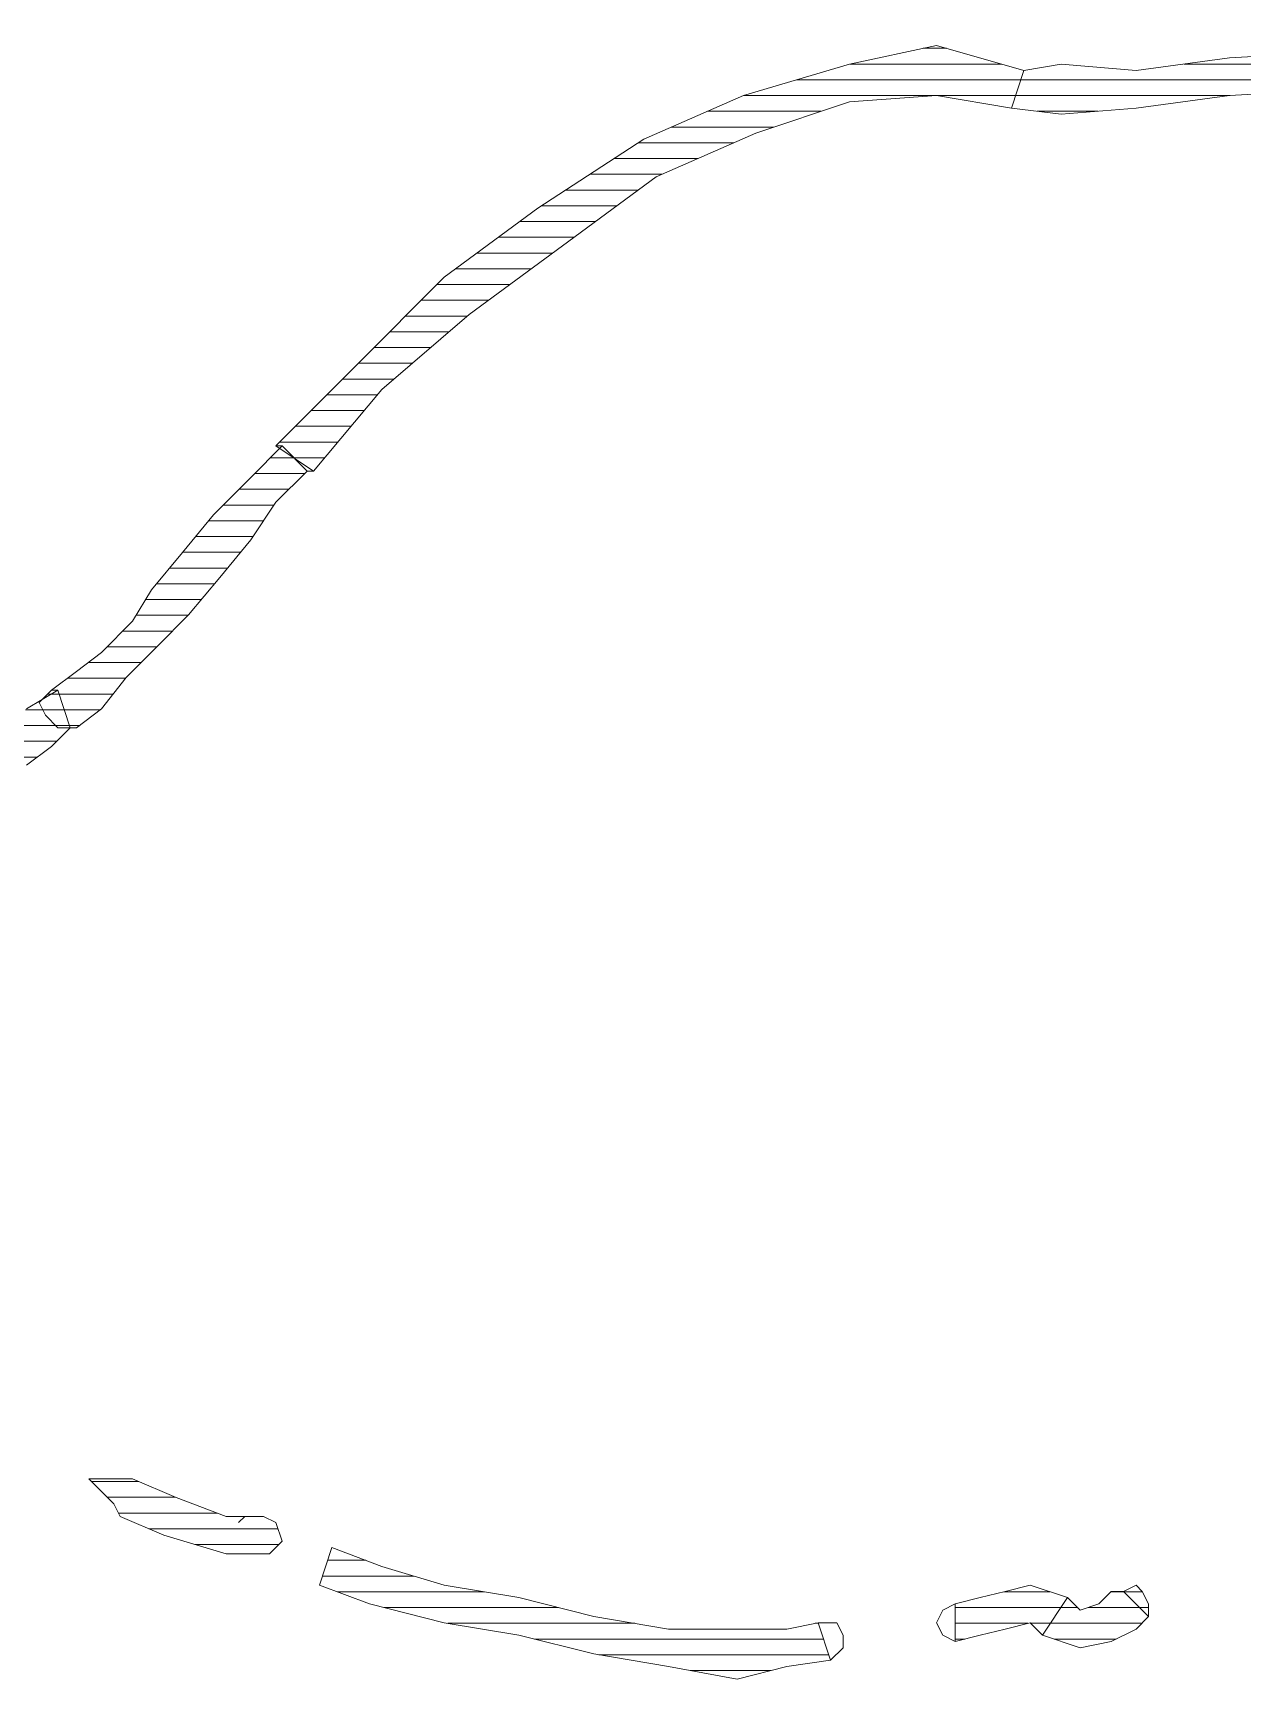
# Model space of a CAD drawing. Header units: centimetres. Extents: x 54005 to 61405, y 90310 to 94744.
# Drawn here: x 56840.96 to 56850.56, y 91958.4 to 91971.47 of the extents above; entities that cross this region are included whole.
import ezdxf

# ---------------------------------------------------------------- set-up
doc = ezdxf.new("R2010")
doc.units = ezdxf.units.CM
doc.header["$LTSCALE"] = 25
doc.layers.get('0').update_dxf_attribs({"lineweight": 0})
doc.layers.add('ÖLCULENDIRME', color=115, linetype='Continuous', lineweight=5)
pattern_1 = [(360, (-5108.51305, -673.59423), (1e-16, 0.125), [25])]

# ---------------------------------------------------------------- blocks, each defined once
blk = doc.blocks.new('by')
at = {"ltscale": 30}
h = blk.add_hatch(dxfattribs=at)
h.set_pattern_fill('DC_LINES', color=256, scale=0.1, style=0)
h.set_pattern_definition(pattern_1)
edge = h.paths.add_edge_path(flags=0)
edge.add_line((6405.702, 2209.01), (6406.049, 2209.06))
edge.add_line((6406.049, 2209.06), (6406.444, 2209.159))
edge.add_line((6406.444, 2209.159), (6406.988, 2209.06))
edge.add_line((6406.988, 2209.06), (6407.582, 2208.96))
edge.add_line((6407.582, 2208.96), (6408.176, 2208.811))
edge.add_line((6408.176, 2208.811), (6408.769, 2208.712))
edge.add_line((6408.769, 2208.712), (6409.363, 2208.563))
edge.add_line((6409.363, 2208.563), (6409.759, 2208.414))
edge.add_line((6409.759, 2208.414), (6409.66, 2208.116))
edge.add_line((6409.66, 2208.116), (6409.264, 2208.265))
edge.add_line((6409.264, 2208.265), (6408.769, 2208.414))
edge.add_line((6408.769, 2208.414), (6408.176, 2208.513))
edge.add_line((6408.176, 2208.513), (6407.582, 2208.662))
edge.add_line((6407.582, 2208.662), (6406.988, 2208.762))
edge.add_line((6406.988, 2208.762), (6406.444, 2208.762))
edge.add_line((6406.444, 2208.762), (6406.049, 2208.762))
edge.add_line((6406.049, 2208.762), (6405.801, 2208.712))
h = blk.add_hatch(dxfattribs=at)
h.set_pattern_fill('DC_LINES', color=256, scale=0.1, style=0)
h.set_pattern_definition(pattern_1)
edge = h.paths.add_edge_path(flags=0)
edge.add_line((6403.178, 2208.662), (6403.277, 2208.762))
edge.add_line((6403.277, 2208.762), (6403.475, 2208.861))
edge.add_line((6403.475, 2208.861), (6403.722, 2208.911))
edge.add_line((6403.722, 2208.911), (6404.019, 2208.811))
edge.add_line((6404.019, 2208.811), (6403.822, 2208.513))
edge.add_line((6403.822, 2208.513), (6403.722, 2208.613))
edge.add_line((6403.722, 2208.613), (6403.574, 2208.563))
edge.add_line((6403.574, 2208.563), (6403.475, 2208.464))
edge.add_line((6403.475, 2208.464), (6403.377, 2208.464))
h = blk.add_hatch(dxfattribs=at)
h.set_pattern_fill('DC_LINES', color=256, scale=0.1, style=0)
h.set_pattern_definition(pattern_1)
edge = h.paths.add_edge_path(flags=0)
edge.add_line((6404.019, 2208.811), (6404.119, 2208.712))
edge.add_line((6404.119, 2208.712), (6404.316, 2208.762))
edge.add_line((6404.316, 2208.762), (6404.514, 2208.811))
edge.add_line((6404.514, 2208.811), (6404.713, 2208.861))
edge.add_line((6404.713, 2208.861), (6404.713, 2208.563))
edge.add_line((6404.713, 2208.563), (6404.514, 2208.513))
edge.add_line((6404.514, 2208.513), (6404.316, 2208.464))
edge.add_line((6404.316, 2208.464), (6404.119, 2208.414))
edge.add_line((6404.119, 2208.414), (6403.822, 2208.513))
h = blk.add_hatch(dxfattribs=at)
h.set_pattern_fill('DC_LINES', color=256, scale=0.1, style=0)
h.set_pattern_definition(pattern_1)
edge = h.paths.add_edge_path(flags=0)
edge.add_line((6403.377, 2208.464), (6403.277, 2208.414))
edge.add_line((6403.277, 2208.414), (6403.228, 2208.464))
edge.add_line((6403.228, 2208.464), (6403.178, 2208.563))
edge.add_line((6403.178, 2208.563), (6403.178, 2208.662))
h = blk.add_hatch(dxfattribs=at)
h.set_pattern_fill('DC_LINES', color=256, scale=0.1, style=0)
h.set_pattern_definition(pattern_1)
edge = h.paths.add_edge_path(flags=0)
edge.add_line((6410.105, 2208.116), (6410.155, 2208.166))
edge.add_line((6410.155, 2208.166), (6410.501, 2208.166))
edge.add_line((6410.501, 2208.166), (6410.996, 2208.017))
edge.add_line((6410.996, 2208.017), (6411.342, 2207.868))
edge.add_line((6411.342, 2207.868), (6411.391, 2207.768))
edge.add_line((6411.391, 2207.768), (6411.59, 2207.57))
edge.add_line((6411.59, 2207.57), (6411.243, 2207.57))
edge.add_line((6411.243, 2207.57), (6410.897, 2207.719))
edge.add_line((6410.897, 2207.719), (6410.501, 2207.868))
edge.add_line((6410.501, 2207.868), (6410.352, 2207.868))
edge.add_line((6410.352, 2207.868), (6410.402, 2207.917))
edge.add_line((6410.402, 2207.917), (6410.352, 2207.868))
edge.add_line((6410.352, 2207.868), (6410.204, 2207.868))
edge.add_line((6410.204, 2207.868), (6410.105, 2207.917))
edge.add_line((6410.105, 2207.917), (6410.055, 2208.066))
edge.add_line((6410.055, 2208.066), (6410.155, 2208.166))
h = blk.add_hatch(dxfattribs=at)
h.set_pattern_fill('DC_LINES', color=256, scale=0.1, style=0)
h.set_pattern_definition(pattern_1)
edge = h.paths.add_edge_path(flags=0)
edge.add_line((6413.42, 2203.099), (6413.271, 2202.801))
edge.add_line((6413.271, 2202.801), (6413.123, 2202.552))
edge.add_line((6413.123, 2202.552), (6412.974, 2202.304))
edge.add_line((6412.974, 2202.304), (6412.727, 2202.056))
edge.add_line((6412.727, 2202.056), (6412.529, 2201.857))
edge.add_line((6412.529, 2201.857), (6412.282, 2201.609))
edge.add_line((6412.282, 2201.609), (6412.084, 2201.46))
edge.add_line((6412.084, 2201.46), (6411.837, 2201.311))
edge.add_line((6411.837, 2201.311), (6411.738, 2201.609))
edge.add_line((6411.738, 2201.609), (6411.886, 2201.758))
edge.add_line((6411.886, 2201.758), (6412.084, 2201.907))
edge.add_line((6412.084, 2201.907), (6412.332, 2202.056))
edge.add_line((6412.332, 2202.056), (6412.529, 2202.254))
edge.add_line((6412.529, 2202.254), (6412.677, 2202.503))
edge.add_line((6412.677, 2202.503), (6412.826, 2202.751))
edge.add_line((6412.826, 2202.751), (6412.974, 2203))
edge.add_line((6412.974, 2203), (6413.123, 2203.198))
h = blk.add_hatch(dxfattribs=at)
h.set_pattern_fill('DC_LINES', color=256, scale=0.1, style=0)
h.set_pattern_definition(pattern_1)
edge = h.paths.add_edge_path(flags=0)
edge.add_line((6413.42, 2203.099), (6413.271, 2202.801))
edge.add_line((6413.271, 2202.801), (6413.123, 2202.552))
edge.add_line((6413.123, 2202.552), (6412.974, 2202.304))
edge.add_line((6412.974, 2202.304), (6412.727, 2202.056))
edge.add_line((6412.727, 2202.056), (6412.529, 2201.857))
edge.add_line((6412.529, 2201.857), (6412.282, 2201.609))
edge.add_line((6412.282, 2201.609), (6412.084, 2201.46))
edge.add_line((6412.084, 2201.46), (6411.837, 2201.311))
edge.add_line((6411.837, 2201.311), (6411.738, 2201.609))
edge.add_line((6411.738, 2201.609), (6411.886, 2201.758))
edge.add_line((6411.886, 2201.758), (6412.084, 2201.907))
edge.add_line((6412.084, 2201.907), (6412.332, 2202.056))
edge.add_line((6412.332, 2202.056), (6412.529, 2202.254))
edge.add_line((6412.529, 2202.254), (6412.677, 2202.503))
edge.add_line((6412.677, 2202.503), (6412.826, 2202.751))
edge.add_line((6412.826, 2202.751), (6412.974, 2203))
edge.add_line((6412.974, 2203), (6413.123, 2203.198))
h = blk.add_hatch(dxfattribs=at)
h.set_pattern_fill('DC_LINES', color=256, scale=0.1, style=0)
h.set_pattern_definition(pattern_1)
edge = h.paths.add_edge_path(flags=0)
edge.add_line((6411.837, 2201.311), (6411.886, 2201.311))
edge.add_line((6411.886, 2201.311), (6411.688, 2201.162))
edge.add_line((6411.688, 2201.162), (6411.49, 2201.013))
edge.add_line((6411.49, 2201.013), (6411.243, 2200.764))
edge.add_line((6411.243, 2200.764), (6411.094, 2200.516))
edge.add_line((6411.094, 2200.516), (6410.847, 2200.218))
edge.add_line((6410.847, 2200.218), (6410.6, 2199.92))
edge.add_line((6410.6, 2199.92), (6410.303, 2199.622))
edge.add_line((6410.303, 2199.622), (6410.055, 2199.373))
edge.add_line((6410.055, 2199.373), (6409.858, 2199.572))
edge.add_line((6409.858, 2199.572), (6410.105, 2199.82))
edge.add_line((6410.105, 2199.82), (6410.303, 2200.118))
edge.add_line((6410.303, 2200.118), (6410.551, 2200.416))
edge.add_line((6410.551, 2200.416), (6410.798, 2200.714))
edge.add_line((6410.798, 2200.714), (6411.045, 2200.963))
edge.add_line((6411.045, 2200.963), (6411.293, 2201.211))
edge.add_line((6411.293, 2201.211), (6411.49, 2201.46))
edge.add_line((6411.49, 2201.46), (6411.688, 2201.609))
edge.add_line((6411.688, 2201.609), (6411.738, 2201.609))
h = blk.add_hatch(dxfattribs=at)
h.set_pattern_fill('DC_LINES', color=256, scale=0.1, style=0)
h.set_pattern_definition(pattern_1)
edge = h.paths.add_edge_path(flags=0)
edge.add_line((6411.837, 2201.311), (6411.886, 2201.311))
edge.add_line((6411.886, 2201.311), (6411.688, 2201.162))
edge.add_line((6411.688, 2201.162), (6411.49, 2201.013))
edge.add_line((6411.49, 2201.013), (6411.243, 2200.764))
edge.add_line((6411.243, 2200.764), (6411.094, 2200.516))
edge.add_line((6411.094, 2200.516), (6410.847, 2200.218))
edge.add_line((6410.847, 2200.218), (6410.6, 2199.92))
edge.add_line((6410.6, 2199.92), (6410.303, 2199.622))
edge.add_line((6410.303, 2199.622), (6410.055, 2199.373))
edge.add_line((6410.055, 2199.373), (6409.858, 2199.572))
edge.add_line((6409.858, 2199.572), (6410.105, 2199.82))
edge.add_line((6410.105, 2199.82), (6410.303, 2200.118))
edge.add_line((6410.303, 2200.118), (6410.551, 2200.416))
edge.add_line((6410.551, 2200.416), (6410.798, 2200.714))
edge.add_line((6410.798, 2200.714), (6411.045, 2200.963))
edge.add_line((6411.045, 2200.963), (6411.293, 2201.211))
edge.add_line((6411.293, 2201.211), (6411.49, 2201.46))
edge.add_line((6411.49, 2201.46), (6411.688, 2201.609))
edge.add_line((6411.688, 2201.609), (6411.738, 2201.609))
edge.add_line((6411.738, 2201.609), (6411.688, 2201.609))
edge.add_line((6411.688, 2201.609), (6411.837, 2201.609))
edge.add_line((6411.837, 2201.609), (6411.935, 2201.509))
edge.add_line((6411.935, 2201.509), (6411.985, 2201.41))
edge.add_line((6411.985, 2201.41), (6411.886, 2201.311))
h = blk.add_hatch(dxfattribs=at)
h.set_pattern_fill('DC_LINES', color=256, scale=0.1, style=0)
h.set_pattern_definition(pattern_1)
edge = h.paths.add_edge_path(flags=0)
edge.add_line((6404.267, 2196.691), (6404.861, 2196.592))
edge.add_line((6404.861, 2196.592), (6405.553, 2196.641))
edge.add_line((6405.553, 2196.641), (6406.296, 2196.89))
edge.add_line((6406.296, 2196.89), (6407.088, 2197.237))
edge.add_line((6407.088, 2197.237), (6407.829, 2197.784))
edge.add_line((6407.829, 2197.784), (6408.571, 2198.33))
edge.add_line((6408.571, 2198.33), (6409.264, 2198.926))
edge.add_line((6409.264, 2198.926), (6409.808, 2199.572))
edge.add_line((6409.808, 2199.572), (6410.105, 2199.373))
edge.add_line((6410.105, 2199.373), (6409.462, 2198.728))
edge.add_line((6409.462, 2198.728), (6408.769, 2198.032))
edge.add_line((6408.769, 2198.032), (6408.027, 2197.486))
edge.add_line((6408.027, 2197.486), (6407.186, 2196.939))
edge.add_line((6407.186, 2196.939), (6406.394, 2196.592))
edge.add_line((6406.394, 2196.592), (6405.553, 2196.343))
edge.add_line((6405.553, 2196.343), (6404.861, 2196.194))
edge.add_line((6404.861, 2196.194), (6404.168, 2196.393))
h = blk.add_hatch(dxfattribs=at)
h.set_pattern_fill('DC_LINES', color=256, scale=0.1, style=0)
h.set_pattern_definition(pattern_1)
edge = h.paths.add_edge_path(flags=0)
edge.add_line((6410.055, 2199.373), (6410.105, 2199.373))
edge.add_line((6410.105, 2199.373), (6409.462, 2198.728))
edge.add_line((6409.462, 2198.728), (6408.769, 2198.032))
edge.add_line((6408.769, 2198.032), (6408.027, 2197.486))
edge.add_line((6408.027, 2197.486), (6407.186, 2196.939))
edge.add_line((6407.186, 2196.939), (6406.394, 2196.592))
edge.add_line((6406.394, 2196.592), (6405.553, 2196.343))
edge.add_line((6405.553, 2196.343), (6404.861, 2196.194))
edge.add_line((6404.861, 2196.194), (6404.168, 2196.393))
edge.add_line((6404.168, 2196.393), (6404.267, 2196.691))
edge.add_line((6404.267, 2196.691), (6404.861, 2196.592))
edge.add_line((6404.861, 2196.592), (6405.553, 2196.641))
edge.add_line((6405.553, 2196.641), (6406.296, 2196.89))
edge.add_line((6406.296, 2196.89), (6407.088, 2197.237))
edge.add_line((6407.088, 2197.237), (6407.829, 2197.784))
edge.add_line((6407.829, 2197.784), (6408.571, 2198.33))
edge.add_line((6408.571, 2198.33), (6409.264, 2198.926))
edge.add_line((6409.264, 2198.926), (6409.808, 2199.572))
edge.add_line((6409.808, 2199.572), (6409.858, 2199.572))
h = blk.add_hatch(dxfattribs=at)
h.set_pattern_fill('DC_LINES', color=256, scale=0.1, style=0)
h.set_pattern_definition(pattern_1)
edge = h.paths.add_edge_path(flags=0)
edge.add_line((6398.578, 2196.492), (6398.627, 2196.492))
edge.add_line((6398.627, 2196.492), (6399.122, 2196.492))
edge.add_line((6399.122, 2196.492), (6399.814, 2196.492))
edge.add_line((6399.814, 2196.492), (6400.705, 2196.443))
edge.add_line((6400.705, 2196.443), (6401.645, 2196.542))
edge.add_line((6401.645, 2196.542), (6402.535, 2196.592))
edge.add_line((6402.535, 2196.592), (6403.277, 2196.691))
edge.add_line((6403.277, 2196.691), (6403.871, 2196.741))
edge.add_line((6403.871, 2196.741), (6404.267, 2196.691))
edge.add_line((6404.267, 2196.691), (6404.168, 2196.393))
edge.add_line((6404.168, 2196.393), (6403.871, 2196.343))
edge.add_line((6403.871, 2196.343), (6403.277, 2196.393))
edge.add_line((6403.277, 2196.393), (6402.535, 2196.293))
edge.add_line((6402.535, 2196.293), (6401.645, 2196.244))
edge.add_line((6401.645, 2196.244), (6400.705, 2196.144))
edge.add_line((6400.705, 2196.144), (6399.814, 2196.095))
edge.add_line((6399.814, 2196.095), (6399.122, 2196.095))
edge.add_line((6399.122, 2196.095), (6398.528, 2196.194))
edge.add_line((6398.528, 2196.194), (6398.578, 2196.194))
h = blk.add_hatch(dxfattribs=at)
h.set_pattern_fill('DC_LINES', color=256, scale=0.1, style=0)
h.set_pattern_definition(pattern_1)
edge = h.paths.add_edge_path(flags=0)
edge.add_line((6404.168, 2196.393), (6403.871, 2196.343))
edge.add_line((6403.871, 2196.343), (6403.277, 2196.393))
edge.add_line((6403.277, 2196.393), (6402.535, 2196.293))
edge.add_line((6402.535, 2196.293), (6401.645, 2196.244))
edge.add_line((6401.645, 2196.244), (6400.705, 2196.144))
edge.add_line((6400.705, 2196.144), (6399.814, 2196.095))
edge.add_line((6399.814, 2196.095), (6399.122, 2196.095))
edge.add_line((6399.122, 2196.095), (6398.528, 2196.194))
edge.add_line((6398.528, 2196.194), (6398.627, 2196.492))
edge.add_line((6398.627, 2196.492), (6399.122, 2196.492))
edge.add_line((6399.122, 2196.492), (6399.814, 2196.492))
edge.add_line((6399.814, 2196.492), (6400.705, 2196.443))
edge.add_line((6400.705, 2196.443), (6401.645, 2196.542))
edge.add_line((6401.645, 2196.542), (6402.535, 2196.592))
edge.add_line((6402.535, 2196.592), (6403.277, 2196.691))
edge.add_line((6403.277, 2196.691), (6403.871, 2196.741))
edge.add_line((6403.871, 2196.741), (6404.267, 2196.691))
for p, q in [((6405.702, 2209.01, -4.505), (6406.049, 2209.06, -4.505)), ((6406.049, 2209.06, -4.505), (6406.444, 2209.159, -4.505)), ((6406.444, 2209.159, -4.505), (6406.988, 2209.06, -4.505)), ((6406.988, 2209.06, -4.505), (6407.582, 2208.96, -4.505)), ((6403.475, 2208.861, -4.505), (6403.722, 2208.911, -4.505)), ((6403.722, 2208.911, -4.505), (6404.019, 2208.811, -4.505)), ((6405.603, 2208.911, -4.505), (6405.702, 2209.01, -4.505)), ((6405.603, 2208.811, -4.505), (6405.603, 2208.911, -4.505)), ((6405.801, 2208.712, -4.505), (6405.702, 2209.01, -4.505)), ((6405.702, 2209.01, -4.505), (6405.702, 2209.01, -4.505)), ((6405.702, 2209.01, -4.505), (6405.801, 2208.712, -4.505)), ((6407.582, 2208.96, -4.505), (6408.176, 2208.811, -4.505)), ((6403.277, 2208.762, -4.505), (6403.475, 2208.861, -4.505)), ((6403.822, 2208.513, -4.505), (6404.019, 2208.811, -4.505)), ((6404.019, 2208.811, -4.505), (6403.822, 2208.513, -4.505)), ((6404.019, 2208.811, -4.505), (6404.019, 2208.811, -4.505)), ((6404.019, 2208.811, -4.505), (6404.119, 2208.712, -4.505)), ((6404.019, 2208.811, -4.505), (6404.019, 2208.811, -4.505)), ((6404.316, 2208.762, -4.505), (6404.514, 2208.811, -4.505)), ((6404.514, 2208.811, -4.505), (6404.713, 2208.861, -4.505)), ((6404.713, 2208.861, -4.505), (6404.811, 2208.811, -4.505)), ((6404.713, 2208.563, -4.505), (6404.713, 2208.861, -4.505)), ((6404.713, 2208.861, -4.505), (6404.713, 2208.861, -4.505)), ((6404.713, 2208.861, -4.505), (6404.713, 2208.563, -4.505)), ((6404.811, 2208.811, -4.505), (6404.861, 2208.712, -4.505)), ((6405.652, 2208.712, -4.505), (6405.603, 2208.811, -4.505)), ((6408.176, 2208.811, -4.505), (6408.769, 2208.712, -4.505)), ((6403.178, 2208.662, -4.505), (6403.277, 2208.762, -4.505)), ((6403.377, 2208.464, -4.505), (6403.178, 2208.662, -4.505)), ((6403.178, 2208.662, -4.505), (6403.178, 2208.662, -4.505)), ((6403.178, 2208.563, -4.505), (6403.178, 2208.662, -4.505)), ((6403.178, 2208.662, -4.505), (6403.377, 2208.464, -4.505)), ((6404.119, 2208.712, -4.505), (6404.316, 2208.762, -4.505)), ((6404.861, 2208.712, -4.505), (6404.811, 2208.613, -4.505)), ((6405.801, 2208.712, -4.505), (6405.652, 2208.712, -4.505)), ((6406.049, 2208.762, -4.505), (6405.801, 2208.712, -4.505)), ((6405.801, 2208.712, -4.505), (6405.801, 2208.712, -4.505)), ((6406.444, 2208.762, -4.505), (6406.049, 2208.762, -4.505)), ((6406.988, 2208.762, -4.505), (6406.444, 2208.762, -4.505)), ((6407.582, 2208.662, -4.505), (6406.988, 2208.762, -4.505)), ((6408.176, 2208.513, -4.505), (6407.582, 2208.662, -4.505)), ((6408.769, 2208.712, -4.505), (6409.363, 2208.563, -4.505)), ((6403.228, 2208.464, -4.505), (6403.178, 2208.563, -4.505)), ((6403.574, 2208.563, -4.505), (6403.475, 2208.464, -4.505)), ((6403.722, 2208.613, -4.505), (6403.574, 2208.563, -4.505)), ((6403.822, 2208.513, -4.505), (6403.722, 2208.613, -4.505)), ((6404.713, 2208.563, -4.505), (6404.514, 2208.513, -4.505)), ((6404.811, 2208.613, -4.505), (6404.713, 2208.563, -4.505)), ((6409.363, 2208.563, -4.505), (6409.759, 2208.414, -4.505)), ((6403.277, 2208.414, -4.505), (6403.228, 2208.464, -4.505)), ((6403.377, 2208.464, -4.505), (6403.277, 2208.414, -4.505)), ((6403.475, 2208.464, -4.505), (6403.377, 2208.464, -4.505)), ((6403.377, 2208.464, -4.505), (6403.377, 2208.464, -4.505)), ((6404.119, 2208.414, -4.505), (6403.822, 2208.513, -4.505)), ((6403.822, 2208.513, -4.505), (6403.822, 2208.513, -4.505)), ((6404.316, 2208.464, -4.505), (6404.119, 2208.414, -4.505)), ((6404.514, 2208.513, -4.505), (6404.316, 2208.464, -4.505)), ((6408.769, 2208.414, -4.505), (6408.176, 2208.513, -4.505)), ((6409.264, 2208.265, -4.505), (6408.769, 2208.414, -4.505)), ((6409.759, 2208.414, -4.505), (6409.66, 2208.116, -4.505)), ((6409.66, 2208.116, -4.505), (6409.264, 2208.265, -4.505)), ((6410.055, 2208.066, -4.505), (6410.155, 2208.166, -4.505)), ((6410.105, 2208.116, -4.505), (6410.155, 2208.166, -4.505)), ((6410.155, 2208.166, -4.505), (6410.105, 2208.116, -4.505)), ((6410.155, 2208.166, -4.505), (6410.501, 2208.166, -4.505)), ((6410.501, 2208.166, -4.505), (6410.996, 2208.017, -4.505)), ((6410.105, 2207.917, -4.505), (6410.055, 2208.066, -4.505)), ((6410.105, 2208.116, -4.505), (6410.105, 2208.116, -4.505)), ((6410.996, 2208.017, -4.505), (6411.342, 2207.868, -4.505)), ((6410.204, 2207.868, -4.505), (6410.105, 2207.917, -4.505)), ((6410.352, 2207.868, -4.505), (6410.204, 2207.868, -4.505)), ((6410.352, 2207.868, -4.505), (6410.402, 2207.917, -4.505)), ((6410.402, 2207.917, -4.505), (6410.352, 2207.868, -4.505)), ((6410.501, 2207.868, -4.505), (6410.352, 2207.868, -4.505)), ((6410.897, 2207.719, -4.505), (6410.501, 2207.868, -4.505)), ((6411.342, 2207.868, -4.505), (6411.391, 2207.768, -4.505)), ((6411.391, 2207.768, -4.505), (6411.59, 2207.57, -4.505)), ((6411.243, 2207.57, -4.505), (6410.897, 2207.719, -4.505)), ((6411.59, 2207.57, -4.505), (6411.243, 2207.57, -4.505)), ((6411.886, 2201.758, -4.505), (6412.084, 2201.907, -4.505)), ((6411.886, 2201.758, -4.505), (6412.084, 2201.907, -4.505)), ((6411.738, 2201.609, -4.505), (6411.886, 2201.758, -4.505)), ((6411.738, 2201.609, -4.505), (6411.886, 2201.758, -4.505)), ((6411.49, 2201.46, -4.505), (6411.688, 2201.609, -4.505)), ((6411.49, 2201.46, -4.505), (6411.688, 2201.609, -4.505)), ((6411.688, 2201.609, -4.505), (6411.738, 2201.609, -4.505)), ((6411.688, 2201.609, -4.505), (6411.738, 2201.609, -4.505)), ((6411.738, 2201.609, -4.505), (6411.688, 2201.609, -4.505)), ((6411.688, 2201.609, -4.505), (6411.837, 2201.609, -4.505)), ((6411.738, 2201.609, -4.505), (6411.837, 2201.311, -4.505)), ((6411.837, 2201.311, -4.505), (6411.738, 2201.609, -4.505)), ((6411.837, 2201.311, -4.505), (6411.738, 2201.609, -4.505)), ((6411.837, 2201.609, -4.505), (6411.935, 2201.509, -4.505)), ((6411.935, 2201.509, -4.505), (6411.985, 2201.41, -4.505)), ((6411.293, 2201.211, -4.505), (6411.49, 2201.46, -4.505)), ((6411.293, 2201.211, -4.505), (6411.49, 2201.46, -4.505)), ((6412.084, 2201.46, -4.505), (6411.837, 2201.311, -4.505)), ((6412.084, 2201.46, -4.505), (6411.837, 2201.311, -4.505)), ((6411.985, 2201.41, -4.505), (6411.886, 2201.311, -4.505)), ((6411.045, 2200.963, -4.505), (6411.293, 2201.211, -4.505)), ((6411.045, 2200.963, -4.505), (6411.293, 2201.211, -4.505)), ((6411.886, 2201.311, -4.505), (6411.688, 2201.162, -4.505)), ((6411.886, 2201.311, -4.505), (6411.688, 2201.162, -4.505)), ((6411.837, 2201.311, -4.505), (6411.886, 2201.311, -4.505)), ((6411.837, 2201.311, -4.505), (6411.837, 2201.311, -4.505)), ((6411.837, 2201.311, -4.505), (6411.886, 2201.311, -4.505)), ((6411.886, 2201.311, -4.505), (6411.837, 2201.311, -4.505)), ((6411.837, 2201.311, -4.505), (6411.837, 2201.311, -4.505)), ((6411.688, 2201.162, -4.505), (6411.49, 2201.013, -4.505)), ((6411.688, 2201.162, -4.505), (6411.49, 2201.013, -4.505)), ((6410.798, 2200.714, -4.505), (6411.045, 2200.963, -4.505)), ((6410.798, 2200.714, -4.505), (6411.045, 2200.963, -4.505)), ((6411.49, 2201.013, -4.505), (6411.243, 2200.764, -4.505)), ((6411.49, 2201.013, -4.505), (6411.243, 2200.764, -4.505)), ((6410.551, 2200.416, -4.505), (6410.798, 2200.714, -4.505)), ((6410.551, 2200.416, -4.505), (6410.798, 2200.714, -4.505)), ((6411.243, 2200.764, -4.505), (6411.094, 2200.516, -4.505)), ((6411.243, 2200.764, -4.505), (6411.094, 2200.516, -4.505)), ((6410.303, 2200.118, -4.505), (6410.551, 2200.416, -4.505)), ((6410.303, 2200.118, -4.505), (6410.551, 2200.416, -4.505)), ((6411.094, 2200.516, -4.505), (6410.847, 2200.218, -4.505)), ((6411.094, 2200.516, -4.505), (6410.847, 2200.218, -4.505)), ((6410.847, 2200.218, -4.505), (6410.6, 2199.92, -4.505)), ((6410.847, 2200.218, -4.505), (6410.6, 2199.92, -4.505)), ((6410.105, 2199.82, -4.505), (6410.303, 2200.118, -4.505)), ((6410.105, 2199.82, -4.505), (6410.303, 2200.118, -4.505)), ((6410.6, 2199.92, -4.505), (6410.303, 2199.622, -4.505)), ((6410.6, 2199.92, -4.505), (6410.303, 2199.622, -4.505)), ((6409.858, 2199.572, -4.505), (6410.105, 2199.82, -4.505)), ((6409.858, 2199.572, -4.505), (6410.105, 2199.82, -4.505)), ((6409.264, 2198.926, -4.505), (6409.808, 2199.572, -4.505)), ((6409.264, 2198.926, -4.505), (6409.808, 2199.572, -4.505)), ((6409.808, 2199.572, -4.505), (6409.858, 2199.572, -4.505)), ((6409.808, 2199.572, -4.505), (6410.105, 2199.373, -4.505)), ((6410.055, 2199.373, -4.505), (6409.858, 2199.572, -4.505)), ((6410.055, 2199.373, -4.505), (6409.858, 2199.572, -4.505)), ((6409.858, 2199.572, -4.505), (6410.055, 2199.373, -4.505)), ((6410.303, 2199.622, -4.505), (6410.055, 2199.373, -4.505)), ((6410.303, 2199.622, -4.505), (6410.055, 2199.373, -4.505)), ((6410.105, 2199.373, -4.505), (6409.462, 2198.728, -4.505)), ((6410.105, 2199.373, -4.505), (6409.462, 2198.728, -4.505)), ((6410.055, 2199.373, -4.505), (6410.105, 2199.373, -4.505)), ((6410.055, 2199.373, -4.505), (6410.055, 2199.373, -4.505)), ((6408.571, 2198.33, -4.505), (6409.264, 2198.926, -4.505)), ((6408.571, 2198.33, -4.505), (6409.264, 2198.926, -4.505)), ((6409.462, 2198.728, -4.505), (6408.769, 2198.032, -4.505)), ((6409.462, 2198.728, -4.505), (6408.769, 2198.032, -4.505)), ((6407.829, 2197.784, -4.505), (6408.571, 2198.33, -4.505)), ((6407.829, 2197.784, -4.505), (6408.571, 2198.33, -4.505)), ((6408.769, 2198.032, -4.505), (6408.027, 2197.486, -4.505)), ((6408.769, 2198.032, -4.505), (6408.027, 2197.486, -4.505)), ((6407.088, 2197.237, -4.505), (6407.829, 2197.784, -4.505)), ((6407.088, 2197.237, -4.505), (6407.829, 2197.784, -4.505)), ((6408.027, 2197.486, -4.505), (6407.186, 2196.939, -4.505)), ((6408.027, 2197.486, -4.505), (6407.186, 2196.939, -4.505)), ((6406.296, 2196.89, -4.505), (6407.088, 2197.237, -4.505)), ((6406.296, 2196.89, -4.505), (6407.088, 2197.237, -4.505)), ((6405.553, 2196.641, -4.505), (6406.296, 2196.89, -4.505)), ((6405.553, 2196.641, -4.505), (6406.296, 2196.89, -4.505)), ((6407.186, 2196.939, -4.505), (6406.394, 2196.592, -4.505)), ((6407.186, 2196.939, -4.505), (6406.394, 2196.592, -4.505)), ((6402.535, 2196.592, -4.505), (6403.277, 2196.691, -4.505)), ((6402.535, 2196.592, -4.505), (6403.277, 2196.691, -4.505)), ((6403.277, 2196.691, -4.505), (6403.871, 2196.741, -4.505)), ((6403.277, 2196.691, -4.505), (6403.871, 2196.741, -4.505)), ((6403.871, 2196.741, -4.505), (6404.267, 2196.691, -4.505)), ((6403.871, 2196.741, -4.505), (6404.267, 2196.691, -4.505)), ((6404.168, 2196.393, -4.505), (6404.267, 2196.691, -4.505)), ((6404.168, 2196.393, -4.505), (6404.267, 2196.691, -4.505)), ((6404.267, 2196.691, -4.505), (6404.168, 2196.393, -4.505)), ((6404.267, 2196.691, -4.505), (6404.168, 2196.393, -4.505)), ((6404.267, 2196.691, -4.505), (6404.861, 2196.592, -4.505)), ((6404.267, 2196.691, -4.505), (6404.267, 2196.691, -4.505)), ((6404.267, 2196.691, -4.505), (6404.861, 2196.592, -4.505)), ((6404.267, 2196.691, -4.505), (6404.267, 2196.691, -4.505)), ((6404.267, 2196.691, -4.505), (6404.267, 2196.691, -4.505)), ((6404.861, 2196.592, -4.505), (6405.553, 2196.641, -4.505)), ((6404.861, 2196.592, -4.505), (6405.553, 2196.641, -4.505)), ((6401.645, 2196.542, -4.505), (6402.535, 2196.592, -4.505)), ((6401.645, 2196.542, -4.505), (6402.535, 2196.592, -4.505)), ((6406.394, 2196.592, -4.505), (6405.553, 2196.343, -4.505)), ((6406.394, 2196.592, -4.505), (6405.553, 2196.343, -4.505)), ((6403.277, 2196.393, -4.505), (6402.535, 2196.293, -4.505)), ((6403.277, 2196.393, -4.505), (6402.535, 2196.293, -4.505)), ((6403.871, 2196.343, -4.505), (6403.277, 2196.393, -4.505)), ((6403.871, 2196.343, -4.505), (6403.277, 2196.393, -4.505)), ((6404.168, 2196.393, -4.505), (6403.871, 2196.343, -4.505)), ((6404.168, 2196.393, -4.505), (6403.871, 2196.343, -4.505)), ((6404.861, 2196.194, -4.505), (6404.168, 2196.393, -4.505)), ((6404.861, 2196.194, -4.505), (6404.168, 2196.393, -4.505)), ((6404.168, 2196.393, -4.505), (6404.168, 2196.393, -4.505)), ((6404.168, 2196.393, -4.505), (6404.168, 2196.393, -4.505)), ((6404.168, 2196.393, -4.505), (6404.168, 2196.393, -4.505)), ((6402.535, 2196.293, -4.505), (6401.645, 2196.244, -4.505)), ((6402.535, 2196.293, -4.505), (6401.645, 2196.244, -4.505)), ((6405.553, 2196.343, -4.505), (6404.861, 2196.194, -4.505)), ((6405.553, 2196.343, -4.505), (6404.861, 2196.194, -4.505))]:
    blk.add_line(p, q, dxfattribs=at)

msp = doc.modelspace()

# ---------------------------------------------------------------- block references
at = {"layer": 'ÖLCULENDIRME', "rotation": 180}
msp.add_blockref('by', (63252.992, 94167.561, 4.505), dxfattribs=at)

doc.saveas('drawing.dxf')
